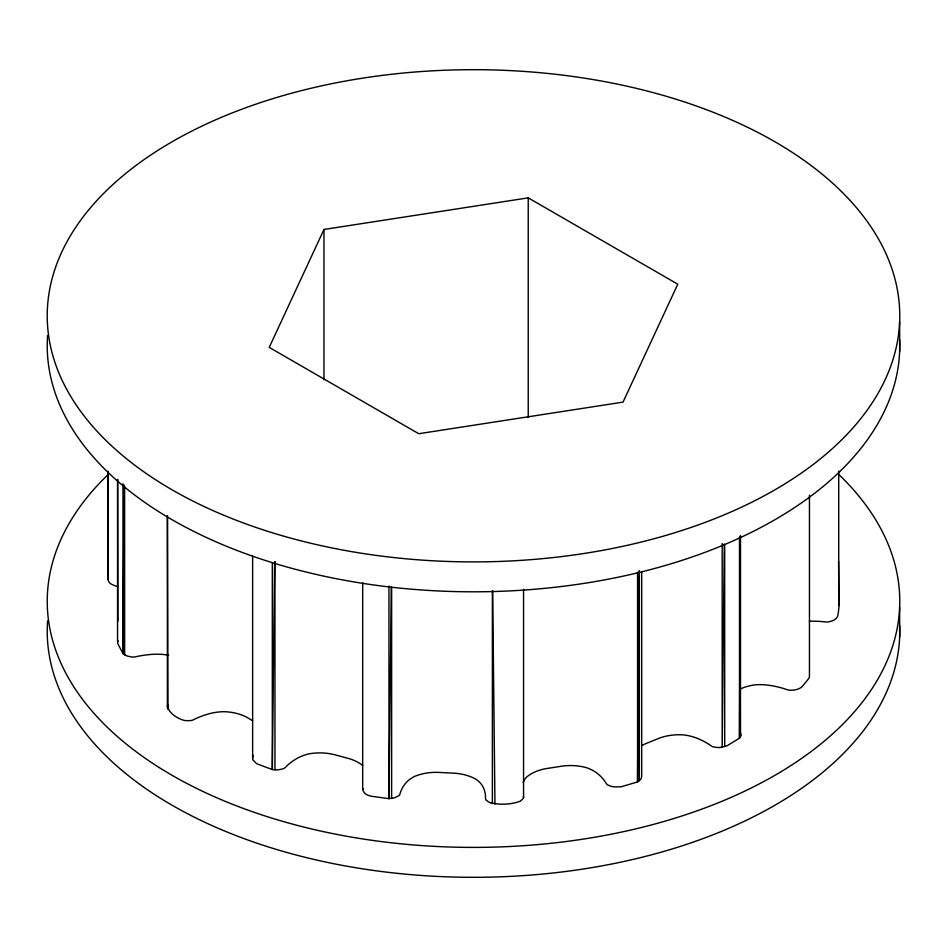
<?xml version="1.0" encoding="UTF-8"?>
<svg xmlns="http://www.w3.org/2000/svg" width="947" height="947" viewBox="0 0 947 947"><rect width="100%" height="100%" fill="white"/><g stroke="black" fill="none" stroke-linecap="round" stroke-linejoin="round"><path stroke-width="1.42" d="M740.341 535.836L739.489 738.163L726.941 745.857L719.519 747.562A21.58 12.453 0 0 1 712.629 746.721A21.852 12.619 0 0 1 710.984 745.774A64.834 37.43 0 0 0 696.27 737.938A37.359 21.568 0 0 0 684.953 735.073A18.147 10.476 0 0 0 681.201 734.777A36.412 21.023 0 0 0 656.827 739.193L648.506 742.555A36.412 21.023 0 0 0 642.078 745.514M124.152 485.065L122.968 653.631L126.709 655.857A21.58 12.465 0 0 0 133.397 657.111A21.817 12.595 0 0 0 135.658 656.768A64.834 37.43 0 0 1 155.178 654.223A37.359 21.568 0 0 1 167.465 655.016A18.111 10.464 0 0 1 168.661 655.241M639.118 570.994L637.544 781.938L620.853 786.862L613.206 786.827A21.592 12.465 0 0 1 607.228 784.684A21.864 12.631 0 0 1 606.246 783.465A64.834 37.43 0 0 0 597.06 773.19A37.359 21.568 0 0 0 588.123 768.266A18.135 10.464 0 0 0 584.773 767.248A36.4 21.023 0 0 0 559.251 766.585L549.449 768.1A36.4 21.023 0 0 0 527.905 776.043A18.135 10.476 0 0 0 525.893 777.889A37.347 21.568 0 0 0 523.135 782.388M274.618 561.571L272.322 769.568L277.66 769.887A21.58 12.465 0 0 0 284.195 768.36A21.84 12.607 0 0 0 285.532 767.259A64.834 37.43 0 0 1 297.027 758.429L297.654 758.062A37.359 21.568 0 0 1 307.953 754.108A18.147 10.476 0 0 1 311.551 753.445A36.412 21.023 0 0 1 336.883 755.351L346.093 757.825A36.412 21.023 0 0 1 362.713 765.638M391.324 587.235L388.957 798.652L371.153 796.214A13.258 7.659 0 0 1 364.879 793.361A21.58 12.465 0 0 1 362.689 789.502L362.689 582.713M724.301 544.217L722.182 747.29L722.182 543.46M117.558 586.193A21.864 12.631 0 0 1 116.008 586.098A21.592 12.465 0 0 1 110.468 583.601A13.258 7.659 0 0 1 107.97 579.209L108.218 471.346M122.968 483.763L122.968 653.631L117.712 643.51L117.937 640.409M739.489 537.28L739.489 738.163L740.968 735.18A21.58 12.453 0 0 0 740.246 732.493M323.969 229.458L269.232 347.395L418.763 433.726L623.031 402.12L677.768 284.195L528.237 197.864L323.969 229.458L323.969 379.794M637.544 572.201L637.544 781.938L640.693 779.428A21.592 12.465 0 0 0 641.687 775.404L641.687 571.574M388.957 585.956L388.957 798.652L394.177 797.895A21.592 12.465 0 0 0 399.409 795.184A21.876 12.631 0 0 0 400.013 793.882A64.834 37.43 0 0 1 405.967 782.838A37.359 21.568 0 0 1 413.022 777.25A18.123 10.464 0 0 1 416.278 775.759A36.412 21.023 0 0 1 441.219 772.539L451.328 773.06A36.412 21.023 0 0 1 474.932 778.718A18.135 10.476 0 0 1 477.466 780.34A37.347 21.568 0 0 1 482.946 786.732A64.834 37.43 0 0 1 485.491 798.191A21.864 12.631 0 0 0 485.693 799.54A21.592 12.465 0 0 0 490.037 802.736C499.756 804.986 510.883 804.749 520.258 801.209A21.592 12.465 0 0 0 523.561 797.623L523.561 589.354M252.577 720.691L249.037 718.595A36.412 21.023 0 0 0 226.357 711.801A18.159 10.476 0 0 0 222.569 711.718A37.359 21.568 0 0 0 210.565 713.399A64.834 37.43 0 0 0 193.721 719.637A21.864 12.631 0 0 1 191.803 720.418A21.58 12.465 0 0 1 184.772 720.549C177.716 718.809 169.111 713.493 167.37 706.213A21.58 12.465 0 0 1 168.01 704.899M838.569 561.216L839.03 607.074L838.426 611.573A101.459 58.584 0 0 1 837.669 616.071A13.27 7.659 0 0 1 833.893 620.131A21.592 12.465 0 0 1 827.678 622.049A21.793 12.583 0 0 1 825.346 621.93A64.822 37.43 0 0 0 809.365 621.208M492.665 590.703L494.95 804.003M167.489 515.76L167.927 709.291M117.677 479.454L117.901 621.208M899.65 321.649A426.268 246.102 0 0 1 251.642 525.94A426.268 246.102 0 0 1 269.208 99.79A426.268 246.102 0 0 1 899.65 321.649L899.65 351.562M899.65 607.157L899.65 637.071M838.722 471.109L838.722 605.524M809.448 495.139L809.448 675.341A13.258 7.659 0 0 1 808.738 678.407A101.459 58.572 0 0 1 805.495 682.527L802.121 686.599A13.258 7.659 0 0 1 796.167 689.676A21.592 12.465 0 0 1 789.194 690.245A21.899 12.642 0 0 1 787.075 689.676A64.834 37.43 0 0 0 768.609 685.214A37.347 21.568 0 0 0 756.274 684.752A18.123 10.464 0 0 0 752.581 685.214A36.412 21.023 0 0 0 740.755 688.765M740.495 535.836L740.495 736.719M724.692 544.359L724.692 746.71M639.343 571.041L639.343 780.778M528.237 197.864L528.237 417.473M492.381 590.821L492.381 803.518M391.632 587.211L391.632 798.428M274.961 561.618L274.961 769.875M272.322 562.778L272.322 769.568L256.601 763.673L252.813 759.837A21.58 12.465 0 0 1 253.05 755.777A21.864 12.631 0 0 1 253.476 755.398M252.636 556.126L252.636 758.488M167.382 515.748L167.382 707.764M124.637 486.462L124.637 654.851M117.546 479.478L117.546 641.948M107.97 471.381L107.97 579.209M838.533 474.21A426.268 246.102 0 0 1 749.574 788.815A426.268 246.102 0 0 1 197.438 788.815A426.268 246.102 0 0 1 108.467 474.21M899.65 625.351A426.268 246.102 0 0 1 469.7 877.301A426.268 246.102 0 0 1 47.599 620.972M899.65 339.843A426.268 246.102 0 0 1 469.7 591.792A426.268 246.102 0 0 1 47.599 335.451M523.36 796.285A21.793 12.583 0 0 1 523.561 797.623M362.689 789.502A21.817 12.595 0 0 1 363.068 788.626"/></g></svg>
